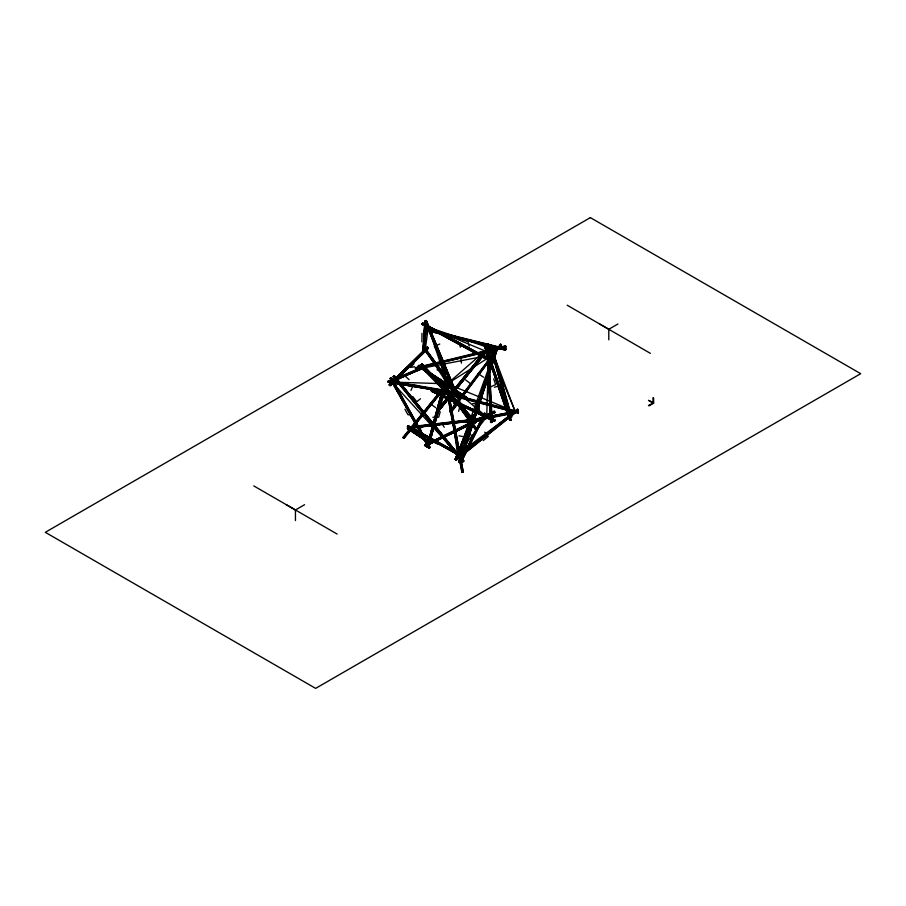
<?xml version="1.0" encoding="UTF-8"?>
<svg xmlns="http://www.w3.org/2000/svg" width="906" height="906" viewBox="0 0 906 906"><rect width="100%" height="100%" fill="white"/><g stroke="black" fill="none" stroke-linecap="round" stroke-linejoin="round"><path stroke-width="1.36" d="M412.037 428.697L412.06 427.338M455.786 452.264L457.689 454.359L486.726 416.862L488.187 366.081M488.391 359.025L488.708 347.734L487.677 347.372M486.782 350.69L486.805 350.101M460.61 398.164L460.644 397.224M509.263 411.052L509.319 410.078M426.284 323.884L424.529 351.675L423.725 352.423L422.909 351.664L424.993 321.958L425.571 321.743L423.725 351.675M422.909 351.664L424.993 321.958M423.147 352.196L424.755 322.479M423.725 352.423L423.895 349.637M424.155 345.469L424.869 334.348M425.039 331.573L425.571 323.238L424.993 323.012M424.529 351.675L426.137 321.97L426.137 323.023M424.291 352.208L426.047 324.416M421.992 333.351L421.902 341.902M429.048 327.315L428.289 327.202L425.242 349.773L392.049 382.083L428.391 444.348L427.836 445.039M431.154 390.158L431.392 389.082L518.413 412.253L518.085 413.193L431.222 390.26L431.562 389.32M518.255 412.015L518.085 413.193M388.119 381.788L388.64 380.724L388.21 382.207L440.78 390.701M467.371 421.584L408.776 427.938L408.776 426.93L471.392 419.614M409.048 428.47L408.776 426.93M476.816 419.897L476.816 418.9L474.042 419.229M463.849 398.074L464.155 396.59M427.768 330.464L428.481 329.456L427.881 330.905L439.988 333.487M505.174 349.659L505.888 348.651L505.288 350.101L444.065 334.507M434.133 391.845L434.484 390.316M440.543 391.913L440.905 390.361M422.026 324.235L422.875 323.08L491.392 360.033L490.69 361.483L422.026 324.235L490.69 361.483M422.875 323.08L422.173 324.529M458.606 411.381L460.259 405.22L455.673 403.329M490.542 361.2L491.392 360.033M426.885 446.862L443.113 387.145L443.895 386.873L444.461 387.1L428.459 447.168L426.885 446.862L443.34 386.885M427.111 447.213L443.113 387.145M427.666 447.02L443.895 386.873M427.666 447.451L443.895 387.723L443.34 387.496M428.221 447.428L444.687 387.451L428.459 447.168M440.191 411.8L438.742 417.134L432.887 417.27M392.468 380.588L392.049 382.083L453.883 450.169M407.394 426.771L408.368 425.763L460.78 454.506L459.976 455.911L407.394 426.771L460.373 455.888M408.368 425.763L407.564 427.156M460.78 454.506L459.976 455.911M487.575 379.116L485.82 385.095L486.771 383.578M425.061 325.175L425.492 323.736M431.415 391.064L432.468 390.18L494.88 419.863L494.88 420.905L494.008 421.211L431.415 391.064L494.008 421.211M432.468 390.18L432.468 391.222L431.596 391.528M493.827 420.746L494.88 419.863M420.248 368.821L420.701 367.338M486.454 359.002L447.338 383.816L412.049 428.017L428.391 444.348L447.338 383.816L488.708 347.734L515.605 412.241L514.54 412.66L514.982 411.358L509.931 412.751M488.696 375.65L460.418 462.445L459.636 462.468L458.866 461.992L494.982 351.166L495.752 351.143L496.522 351.619L489.568 372.989M458.866 461.992L495.208 351.052M459.093 462.23L494.982 351.166M459.093 461.879L495.752 351.143M459.636 462.468L495.752 351.392M460.418 462.445L488.9 374.076M489.772 371.403L496.295 351.381M460.191 462.558L488.9 374.427M489.772 371.766L496.522 351.619M512.932 412.57L513.396 411.154M474.721 432.196L473.317 436.375L467.768 433.249M418.142 366.284L419.252 365.39L466.522 397.213L466.522 398.21L465.605 398.549L418.142 366.284L454.54 390.826M449.455 394.269L449.92 392.876M466.284 421.641L467.36 421.222L466.907 422.524L466.284 421.641L478.651 419.184M458.232 396.579L458.708 395.231M514.03 412.457L457.689 454.359L493.566 354.495L488.345 352.309M468.968 421.324L469.478 419.931M433.51 331.505L434.087 330.033M389.908 380.837L389.908 381.97L390.962 382.038L390.962 380.916L389.908 380.837L421.483 367.508M390.441 382.241L422.23 368.357L391.188 381.494M408.13 427.451L429.082 441.029L429.082 442.151L427.972 442.207L407.575 428.844L407.575 427.711L408.685 427.666L422.513 437.122M407.575 428.844L408.912 428.221M427.972 442.207L427.972 441.075L429.082 441.029M455.593 458.232L472.841 415.605L474.178 415.333L456.375 459.002L455.593 458.232L473.068 415.175M455.82 458.73L472.841 415.605M455.82 457.813L473.623 415.073M456.375 458.357L473.623 415.718M456.375 459.002L458.21 455.877M459.546 452.434L474.416 415.831M410.962 390.475L413.147 385.231L418.595 385.707M444.427 383.94L444.427 384.903L443.362 385.118L443.362 384.155L444.427 383.94L470.905 420.712M472.083 424.869L476.182 430.543L477.247 430.316L472.615 423.589M458.232 453.079L470.667 423.442M423.204 348.198L424.461 347.406L460.531 397.326L459.489 397.598L423.419 348.595L424.461 348.323L424.461 347.406M467.032 432.864L465.129 436.998L458.968 435.831M440.022 392.842L440.463 391.89M461.426 458.368L484.619 413.204L485.39 413.985L462.74 459.07L461.652 458.855L484.619 413.204M462.196 458.515L484.619 413.827M462.196 459.149L485.39 413.985M462.74 459.07L482.672 418.459M483.917 415.979L485.163 413.498M456.93 458.889L456.375 457.7M389.116 384.722L427.202 347.145L428.153 348.414L390.282 385.639L389.32 385.243L427.202 347.145M390.282 385.639L428.357 348.063M484.076 413.283L484.619 414.461M424.767 444.903L425.514 446.148L424.767 444.903L494.144 411.211L494.767 411.936L494.767 412.683L425.514 446.148M494.144 411.211L494.767 412.683M491.618 346.103L511.731 416.828L510.939 417.451L510.146 417.111L490.271 346.681L491.845 346.398M510.146 417.111L511.731 416.828M475.333 378.527L478.243 373.725L483.645 377.258M402.921 437.428L404.133 437.473L404.133 438.311L402.921 437.428L448.402 381.29M404.133 438.311L449.399 382.502L448.9 381.313M449.693 411.358L451.075 412.037L449.693 411.358L487.768 360.95M489.455 358.731L500.395 344.235L501.369 344.71L450.871 412.275M449.897 411.8L488.255 361.052M489.942 358.821L500.882 344.337M450.384 411.698L488.255 361.539M489.942 359.308L500.882 344.812M450.384 412.173L488.255 362.015M489.591 360.316L501.369 344.71M428.855 448.198L390.056 378.629L390.769 378.04L391.483 377.893L430.078 447.417L428.651 448.153L430.078 447.417M390.056 378.629L391.483 377.893M451.958 411.324L455.922 406.386L453.566 403.136M437.858 409.557L489.999 344.88L490.644 345.039L491.301 345.786L438.074 411.63L491.301 345.786M438.04 409.478L490.191 344.801M438.04 409.897L489.999 344.88M437.621 410.803L487.111 349.422M488.878 347.225L490.644 345.039M437.621 411.098L490.644 345.333M437.621 411.392L491.109 345.865M491.109 345.435L438.266 411.55M427.338 407.723L430.486 403.85L435.695 407.655M403.634 437.111L409.84 429.455M411.618 427.27L448.017 382.4M403.136 437.926L448.402 382.128L449.399 382.502M403.634 437.7L448.9 381.902M404.133 437.473L410.35 429.818M412.117 427.632L448.515 382.762M403.634 438.289L448.9 382.491M445.639 391.46L420.928 364.914L421.528 364.291L446.228 390.905M446.228 390.984L421.528 364.439L422.117 363.816L446.828 390.361M484.517 346.534L486.058 346.081L484.517 346.534L487.655 355.752M509.659 420.282L511.199 419.818L509.659 420.282L489.002 359.705M500.395 344.235L501.573 345.152M393.476 383.136L394.076 382.423M424.925 321.177L426.42 320.611L456.103 392.083L455.356 392.604L454.608 392.649L424.925 321.177L426.42 320.611M454.608 392.649L456.103 392.083M442.57 390.645L443.17 389.965M393.159 376.771L394.416 375.752L463.815 460.961L463.181 461.55L462.558 461.981L393.159 376.771L394.416 375.752M462.558 461.981L463.815 460.961M414.008 363.646L410.418 367.44L414.699 366.726M486.839 384.37L488.866 382.343L488.934 388.448M389.32 384.359L427.677 347.157M389.32 385.243L427.677 347.779M390.475 385.276L428.153 347.53M389.795 385.628L428.153 348.414M475.684 422.49C473.951 424.257 477.428 420.871 475.684 422.626M424.54 369.92L425.684 368.833M422.117 363.816L420.928 364.914M486.715 344.359L488.323 344.291L492.23 422.196L491.426 422.502L490.622 422.264L486.715 344.359L488.323 344.291M490.622 422.264L492.23 422.196M430.112 331.573L430.95 330.86M471.867 418.447L472.864 417.598M483.238 440.588L488.243 436.488L484.733 432.151M420.463 398.753L416.805 401.72L412.819 396.635M455.095 459.014L517.541 409.195L518.413 410.327L456.103 460.271L455.095 459.014L456.103 460.271M455.242 459.263L517.541 409.195L517.904 409.795L455.593 459.727M455.593 459.648L517.904 409.614L518.413 410.327M455.956 460.146L518.255 410.078M394.642 379.659L395.82 378.765M488.504 359.388L489.5 358.663M488.832 357.496L493.566 354.495L515.163 411.618L487.507 416.749M450.78 392.015L452.751 390.78M399.988 383.872L400.577 383.532M286.307 504.699L295.447 509.987L304.597 504.699M599.636 323.997L608.787 329.286L617.937 323.997M648.481 405.582L653.056 402.932L653.045 397.655M649.058 405.831L653.634 403.193L653.622 397.904M452.06 433.612L457.236 430.962M425.899 441.55L427.326 440.837M425.446 324.461L426.873 323.77M425.208 444.88L494.45 411.415M424.903 445.424L494.144 411.958M425.208 445.412L494.45 411.947M429.297 443.578L494.767 411.936M425.208 445.945L494.45 412.479M425.639 445.922L494.891 412.457M449.795 383.125L451.233 382.445M428.391 444.348L486.726 416.862L485.876 416.092M458.47 454.053L441.449 362.876L442.241 362.638L443.034 362.581L463.181 471.833L461.822 472.015L458.98 456.817M443.034 362.581L441.449 362.876M493.577 355.458L493.566 354.495L422.015 368.221L392.049 382.083L447.338 383.816L515.163 411.618M423.804 350.429L425.242 349.773L447.338 383.816L472.298 419.58L481.969 417.779M489.886 387.156L495.673 384.62L493.657 378.855M439.772 344.02L434.314 346.364L437.496 351.63M498.357 348.153L499.195 347.791M390.962 380.916L422.003 367.779M390.441 381.437L421.483 368.3M391.199 381.415L422.003 368.901M483.351 416.364L484.574 415.843M423.147 351.143L424.291 351.154M508.685 414.925L510.225 414.438M446.239 384.167L447.326 383.838L486.726 416.862M458.085 453.951L459.206 453.612M494.438 387.224L500.667 385.537L501.754 390.565M442.83 365.888L444.212 365.548M500.135 347.678L505.537 345.922L505.944 347.372L415.616 368.787L415.412 367.757L497.405 347.915M500.078 347.247L505.593 345.922M415.48 368.176L485.254 351.313M487.847 350.645L497.541 348.334M415.616 368.482L485.254 351.607M487.983 350.95L505.741 346.647M415.616 368.787L485.254 351.913M487.983 351.256L505.888 346.953M461.822 472.015L463.408 471.72M466.465 421.109L514.982 411.358M467.36 421.222L481.086 418.493M487.949 417.122L507.179 413.295M482.762 418.357L514.359 412.071M466.907 421.732L514.982 412.162M468.912 421.539L473.034 420.712M479.897 419.353L486.76 417.983M490.882 417.168L507.36 413.883M510.112 413.34L515.605 412.241M466.465 422.23L507.666 414.031M510.418 413.487L514.54 412.66M466.907 422.524L472.853 421.256M475.152 420.882L508.107 414.325M509.931 413.872L515.423 412.785M474.178 416.25L473.068 416.092M488.515 417.349L492.615 416.545M486.273 349.184L487.745 348.901M445.073 386.16L446.567 385.945M461.652 457.972L462.74 458.187M407.315 375.118L404.54 375.48L409.07 379.682M408.731 427.326L432.332 424.54M435.106 424.212L471.199 419.942M473.985 419.614L476.76 419.285M409.048 427.473L471.528 420.09M474.314 419.761L477.088 419.433M408.912 427.7L471.392 420.327M474.178 419.999L476.952 419.671M408.776 427.938L415.718 427.111M418.504 426.783L467.1 421.052M409.104 428.085L467.428 421.199M408.912 428.413L468.617 421.358M471.63 420.656L470.123 420.837L457.847 403.838M483.578 417.689L487.281 417.44M450.984 409.535L452.06 409.478M460.01 457.892L461.063 457.836M459.093 392.706L449.387 391.064M427.111 446.601L428.221 446.828M493.679 354.348L494.801 354.325M415.412 367.757L415.82 369.206M441.381 379.512L436.42 379.365L440.305 381.381M410.701 414.914L407.915 414.699L404.925 409.206M418.323 366.715L419.252 366.375L419.252 365.39M466.522 397.213L465.605 397.553L465.605 398.549M481.901 356.183L482.672 356.251M472.751 403.498L478.866 404.019L479.365 409.75M427.281 444.031L427.926 444.099M460.531 396.409L453.306 387.247M454.166 389.489L454.971 389.58M496.295 351.732L495.208 351.415M388.425 380.735L446.828 390.588M388.21 381.177L456.624 392.66M388.425 381.471L446.624 391.335M449.387 391.8L457.7 393.204M388.64 381.766L446.828 391.63M449.603 392.094L456.533 393.272M443.544 391.177L447.7 391.879M450.475 392.355L457.405 393.521M388.425 382.196L446.624 392.06M449.387 392.536L457.7 393.94M388.21 382.207L440.86 391.132M443.634 391.607L457.496 393.951M451.822 419.104L453.555 419.501M462.332 340.112L467.892 341.403L469.138 346.092M428.187 329.444L505.888 348.651M428.606 329.897L506.012 349.093M427.881 329.852L436.035 331.879M438.753 332.547L505.288 349.048M428.187 330.18L505.593 349.376M428.481 330.509L505.888 349.693M427.881 330.905L441.766 334.291M444.178 334.937L505.593 350.112M432.921 389.093L518.492 411.766M432.921 389.682L435.627 390.395M438.345 391.109L518.413 412.253M431.392 389.501L518.255 412.434M431.222 389.671L518.085 412.615M431.392 389.908L447.677 394.212M450.395 394.925L518.255 412.842M509.704 412.592L510.939 412.955M491.267 419.184L492.343 419.535M443.351 371.97L428.289 327.202L488.708 347.734M463.17 456.59L461.063 455.265M447.802 398.459L448.866 398.855M428.289 327.202L443.963 333.748M446.567 334.846L485.741 351.222M408.946 428.787L410.35 429.41M433.181 441.901L437.779 444.031M441.199 391.392L442.604 392.049M432.037 390.112L494.438 419.795M432.649 390.645L495.061 420.327M431.596 390.475L494.008 420.158M432.037 390.848L494.88 420.905M432.037 391.596L482.977 415.82M485.525 417.032L494.438 421.279M427.711 441.086L429.093 441.766M437.043 369.705L440.633 371.505M423.023 323.363L491.539 360.328M422.524 323.216L491.041 360.169M422.524 323.804L491.392 360.871M422.173 323.691L490.69 360.656M422.524 324.393L491.041 361.347M407.96 425.786L454.28 451.188M456.715 452.524L460.373 454.529M408.538 426.148L453.634 450.882M456.069 452.219L460.95 454.891M407.564 426.205L459.976 454.948M407.96 426.466L460.78 455.469M490.95 412.819L491.732 413.261M649.058 400.554L653.634 403.193M648.481 400.305L653.056 402.932M456.488 453.668L412.049 428.017L472.298 419.58L449.625 396.42M567.201 305.209L650.372 353.351M253.759 485.888L337.145 534.076M438.289 407.938L439.557 408.697M421.63 367.021L422.015 368.221L447.338 383.816L457.689 454.359M425.911 439.353L429.308 441.584M407.575 427.711L423.442 438.108M425.707 439.591L427.972 441.075M408.13 428.255L428.527 441.618M408.685 428.787L423.408 438.447M426.817 440.667L429.082 442.151M407.349 428.289L427.745 441.652M408.13 429.048L423.997 439.444M426.262 440.928L428.527 442.411M464.178 346.975L459.376 343.793L460.384 347.202M418.787 365.345L453.385 388.64M455.186 389.886L466.715 397.643M418.323 365.718L466.522 398.21M456.839 392.377L466.069 398.583M423.872 349.342L425.163 350.248M465.627 379.874L470.656 383.793M427.677 348.402L426.998 347.496M493.634 357.915L494.461 358.583M422.015 368.221L447.655 394.404M428.946 442.298L429.818 443.181M452.524 396.488L472.479 417.926M421.947 363.929L446.647 390.577M452.354 396.601L472.309 418.142M450.033 394.993L472.841 419.501M450.033 395.061L456.681 402.207M459.535 405.276L471.89 418.549M421.109 364.699L445.809 391.347M449.614 395.333L454.359 400.531M461.018 407.677L457.213 403.498L469.614 420.497M462.921 409.625L471.471 418.912M447.541 393.498L454.189 400.645M457.043 403.714L460.837 407.791M462.74 409.84L471.29 419.025M511.607 412.83L512.581 413.963M440.792 395.016L441.562 395.922M457.134 456.465L458.119 457.621M444.733 388.3L447.19 391.267M394.235 375.854L463.623 461.063M394.235 375.956L463.623 461.165M393.782 376.183L399.127 382.74M400.905 384.925L463.181 461.403M393.782 376.262L463.181 461.55M393.34 376.568L462.74 461.89M470.021 421.109L470.973 422.275M391.675 380.916L392.672 382.173M463.17 453.578L464.076 454.767M424.676 347.802L460.746 396.805M423.94 347.349L451.618 384.959M424.461 348.323L451.301 384.79M455.503 390.486L460.531 397.326M423.94 347.995L453.306 387.893M454.982 390.169L459.172 395.865M423.419 347.678L454.45 389.852M454.982 390.814L459.489 396.692M472.32 422.547L477.473 429.795M443.895 383.85L451.279 394.065M452.921 396.341L470.973 421.324M444.427 384.903L470.678 421.233M472.32 423.51L477.247 430.316M443.895 384.529L450.463 393.612M452.105 395.888L456.205 401.562M472.615 424.28L476.715 429.954M443.362 384.155L447.462 389.84M451.562 395.514L455.673 401.199M472.898 425.039L476.182 430.543M443.895 385.209L470.973 422.683M472.615 424.959L476.715 430.633M443.147 384.688L471.041 423.295M441.822 372.106L444.031 375.424M442.151 423.725L444.212 427.236M391.279 377.847L429.863 447.371M391.279 378.153L429.863 447.689M390.769 378.04L429.365 447.791M390.769 378.481L429.365 448.006M390.26 378.357L428.855 447.892M461.698 394.948L462.173 396.081M426.205 320.52L455.888 392.004M426.205 320.86L455.888 392.332M425.673 320.656L455.356 392.366M425.673 321.132L455.356 392.604M425.14 320.928L454.823 392.4M425.14 321.268L454.823 392.74M491.777 349.07L492.117 349.954M420.735 368.244L420.95 368.821M485.831 345.945L511.199 419.818M485.831 346.341L510.973 420.09M485.288 346.013L487.983 353.918M488.878 356.556L510.429 419.761M485.288 346.307L487.983 354.495M488.878 356.839L510.429 420.339M484.744 346.262L487.881 355.48M488.787 358.119L509.885 420.01M484.744 346.67L487.881 355.888M488.787 358.527L509.885 420.418M445.571 378.549L447.338 383.816M491.618 346.783L511.494 417.213M491.063 346.058L510.939 416.488M491.063 346.545L510.939 416.975M491.063 347.021L510.939 417.451M490.497 346.296L510.384 416.726M490.497 346.987L510.384 417.417M413.227 425.877L413.578 427.156M418.753 367.723L419.138 369.286M445.571 386.001L445.877 387.27M442.796 362.559L463.181 471.833M442.241 362.638L462.615 471.958M441.675 362.774L462.049 472.037M483.645 415.763L483.872 417.054M502.615 347.406L502.83 348.685M460.678 357.202L461.494 363.091M391.426 381.981L391.551 383.272M457.643 453.713L457.723 455.016M425.922 349.501L425.99 350.781M420.543 428.3L420.882 434.71M488.085 344.11L491.992 422.389M487.519 344.054L491.426 422.502M486.952 344.155L490.848 422.445M608.787 329.286L608.787 339.841M295.447 509.987L295.447 520.542M590.361 217.621L45.3 532.309L315.639 688.379L860.7 373.691L590.361 217.621"/></g></svg>
